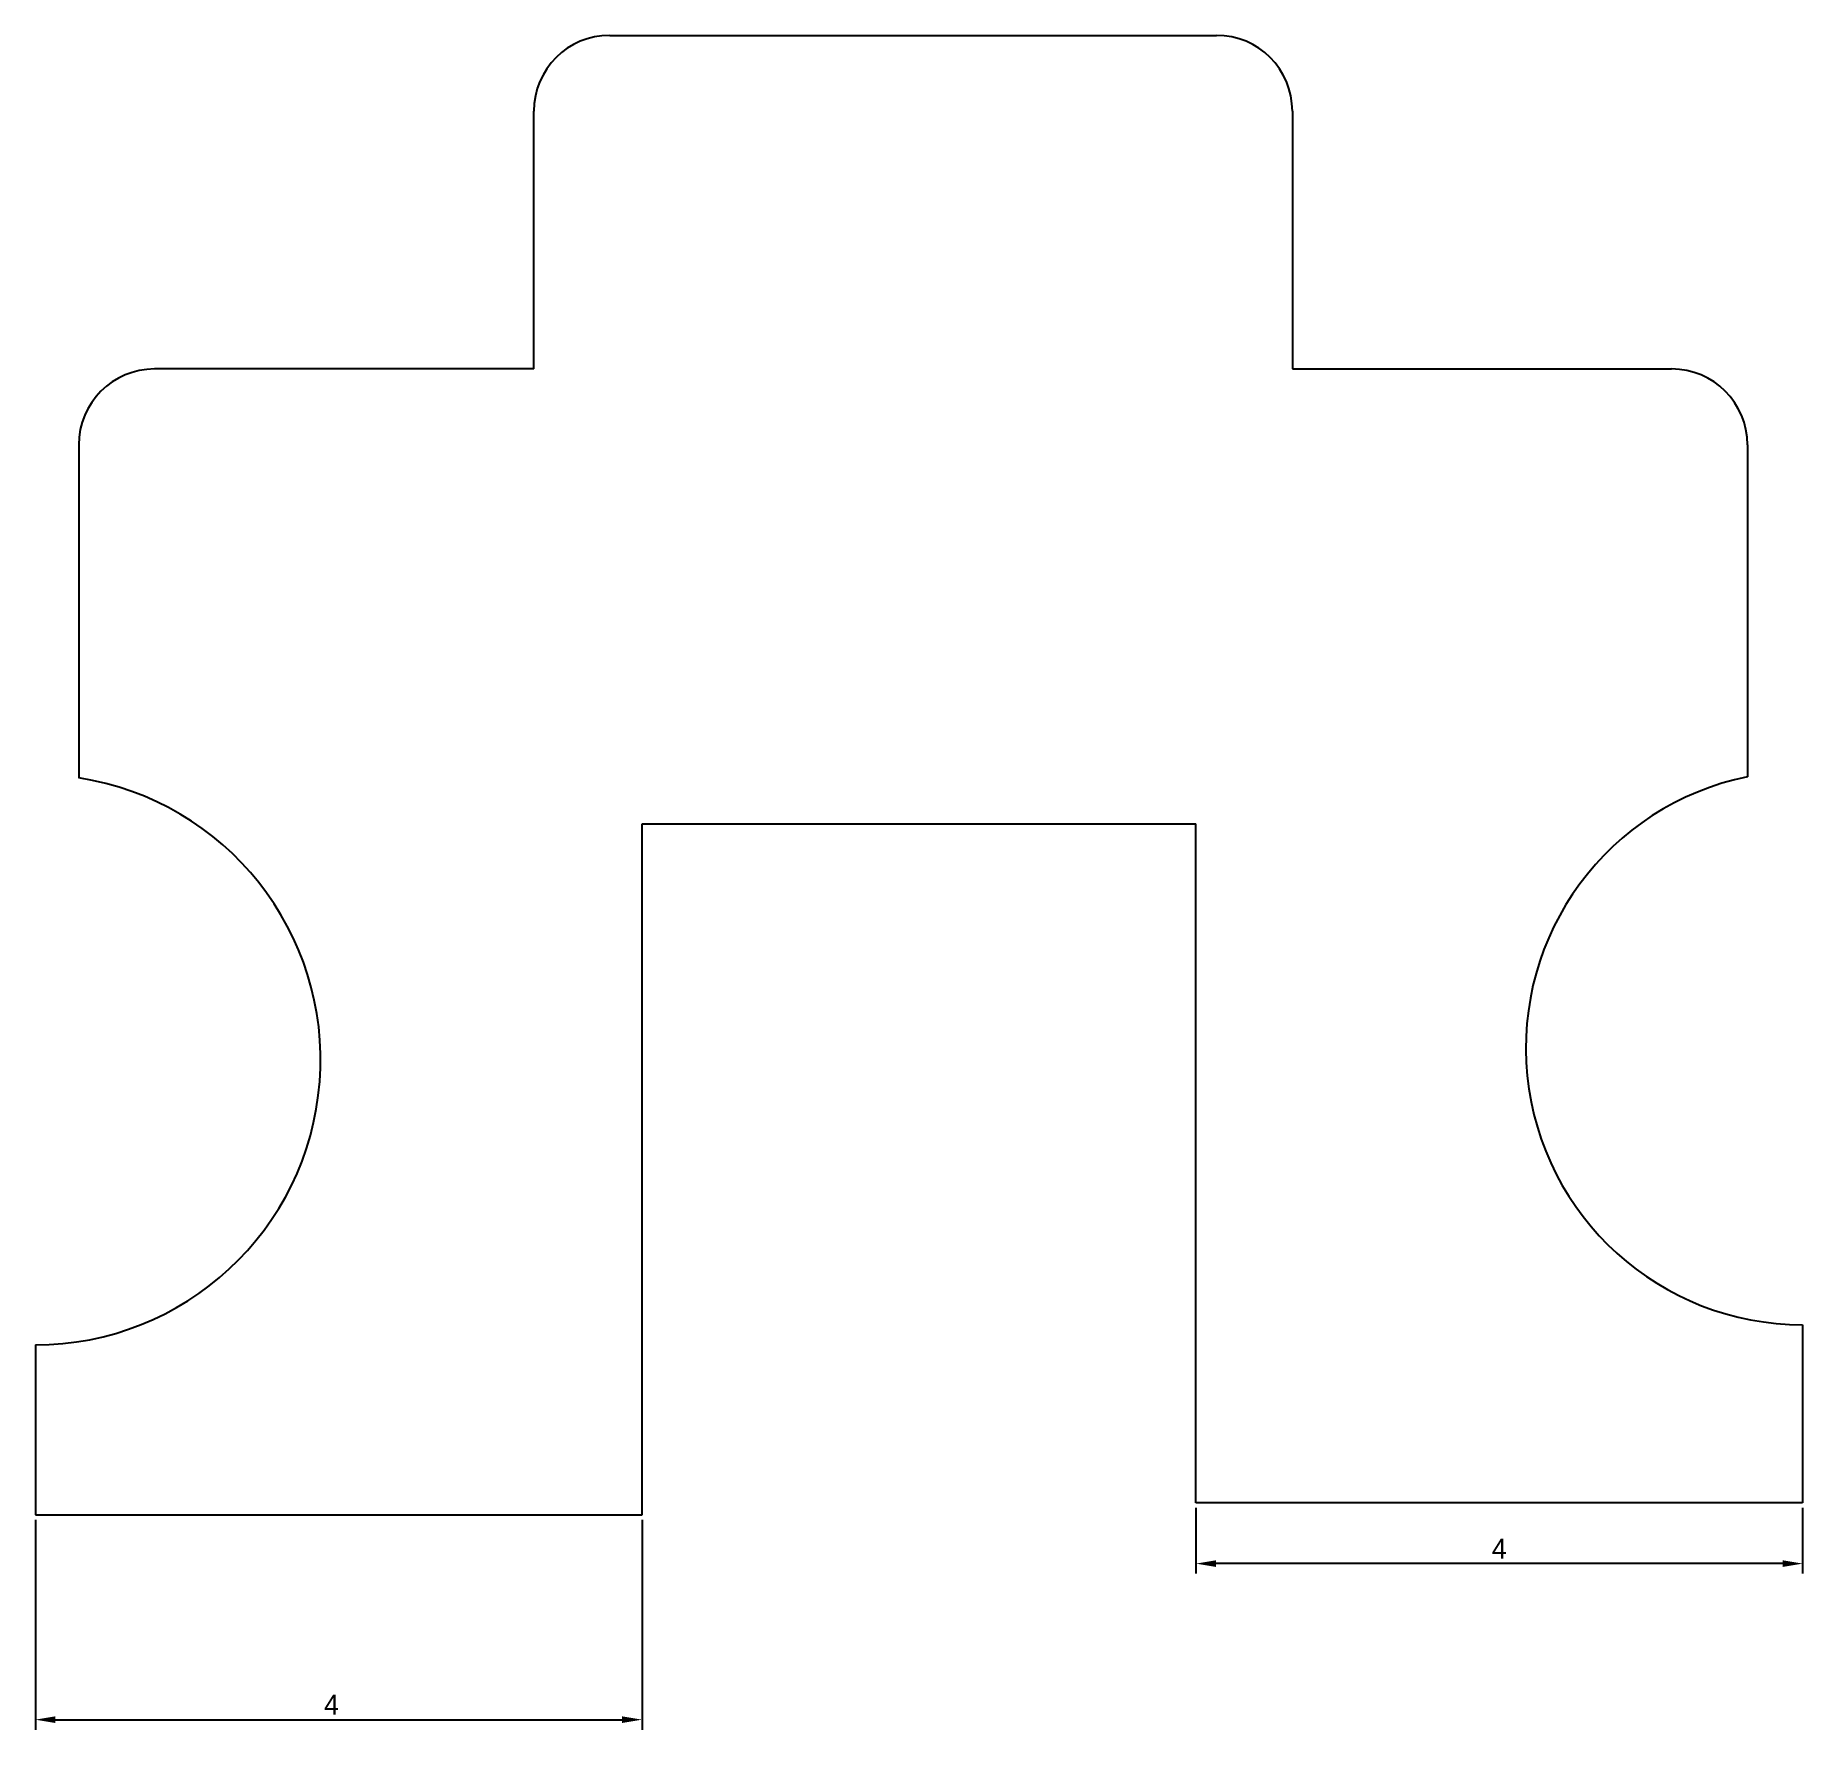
# Model space of a CAD drawing. Header units: millimetres. Extents: x 6.8 to 18.4, y 0.9 to 12.1.
import ezdxf

# ---------------------------------------------------------------- set-up
doc = ezdxf.new("R2010")
doc.units = ezdxf.units.MM
doc.layers.add('Dimensions', color=7, linetype='Continuous')
doc.layers.add('Sketch plane 01', color=7, linetype='Continuous')
doc.dimstyles.new('ISO-25', dxfattribs={"dimtxt": 2.5, "dimasz": 2.5, "dimexe": 1.25, "dimexo": 0.625, "dimtad": 1, "dimtxsty": 'Standard', "dimcen": 2.5, "dimadec": 0, "dimazin": 0, "dimtfac": 1, "dimtmove": 0, "dimatfit": 3, "dimfxl": 1, "dimarcsym": 0})

# ---------------------------------------------------------------- blocks, each defined once
blk = doc.blocks.new('*D1')
at = {"layer": 'Defpoints', "color": 0}
for p in [(14.45, 2.378), (18.45, 2.378), (14.45, 1.978)]:
    blk.add_point(p, dxfattribs=at)
at = {"layer": 'Dimensions', "color": 140, "lineweight": -2}
for p, q in [((14.45, 2.345), (14.45, 1.912)), ((18.45, 2.345), (18.45, 1.912)), ((18.318, 1.978), (14.582, 1.978))]:
    blk.add_line(p, q, dxfattribs=at)
at = {"layer": 'Dimensions', "color": 140}
for points in [[(14.582, 2), (14.582, 1.956), (14.45, 1.978)], [(18.318, 1.956), (18.318, 2), (18.45, 1.978)]]:
    blk.add_solid(points, dxfattribs=at)
at = {"layer": 'Dimensions', "color": 140, "insert": (16.45, 2.077), "char_height": 0.132, "attachment_point": 5}
blk.add_mtext('4', dxfattribs=at)
blk = doc.blocks.new('*D2')
at = {"layer": 'Defpoints', "color": 0}
for p in [(6.8, 2.3), (10.8, 2.3), (10.8, 0.949)]:
    blk.add_point(p, dxfattribs=at)
at = {"layer": 'Dimensions', "color": 140, "lineweight": -2}
for p, q in [((6.8, 2.267), (6.8, 0.883)), ((10.8, 2.267), (10.8, 0.883)), ((6.932, 0.949), (10.668, 0.949))]:
    blk.add_line(p, q, dxfattribs=at)
at = {"layer": 'Dimensions', "color": 140}
for points in [[(6.932, 0.971), (6.932, 0.927), (6.8, 0.949)], [(10.668, 0.927), (10.668, 0.971), (10.8, 0.949)]]:
    blk.add_solid(points, dxfattribs=at)
at = {"layer": 'Dimensions', "color": 140, "insert": (8.752, 1.048), "char_height": 0.132, "attachment_point": 5}
blk.add_mtext('4', dxfattribs=at)

msp = doc.modelspace()

# ---------------------------------------------------------------- linework, layer by layer
at = {"layer": 'Sketch plane 01'}
for p, q in [((10.5862, 12.055), (14.5862, 12.055)), ((10.0862, 9.855), (10.0862, 11.555)), ((15.0862, 11.555), (15.0862, 9.855)), ((10.0862, 9.855), (7.5862, 9.855)), ((15.0862, 9.855), (17.5862, 9.855)), ((7.0862, 9.355), (7.0862, 7.1581)), ((18.0862, 9.355), (18.0862, 7.1656)), ((10.8, 2.3), (10.8, 6.855)), ((10.8, 6.855), (14.45, 6.855)), ((14.45, 2.3777), (14.45, 6.855)), ((18.45, 3.5531), (18.45, 2.3777)), ((6.8, 3.42), (6.8, 2.3)), ((18.45, 2.3777), (14.45, 2.3777)), ((6.8, 2.3), (10.8, 2.3))]:
    msp.add_line(p, q, dxfattribs=at)
for centre, radius, start, end in [((10.5862, 11.555), 0.5, 90, 180), ((14.5862, 11.555), 0.5, 0, 90), ((7.5862, 9.355), 0.5, 90, 180), ((17.5862, 9.355), 0.5, 0, 90), ((6.8, 5.3), 1.88, 270, 81.24249), ((18.45, 5.3777), 1.8246, 101.50014, 270)]:
    msp.add_arc(centre, radius, start, end, dxfattribs=at)

# ---------------------------------------------------------------- dimensions: what is measured, and where the dimension line sits
at = {"layer": 'Dimensions'}
for base, p1, p2, angle, picture, middle in [((14.45, 1.9777), (18.45, 2.3777), (14.45, 2.3777), 180, '*D1', (16.45, 1.9777)), ((10.8, 0.9492), (6.8, 2.3), (10.8, 2.3), 0, '*D2', (8.7522, 0.9492))]:
    dim = msp.add_linear_dim(base=base, p1=p1, p2=p2, angle=angle, dimstyle='ISO-25', override={"dimscale": 0.052885, "dimdec": 3, "dimzin": 8, "dimlunit": 2, "dimclrd": 140, "dimclre": 140, "dimclrt": 140}, dxfattribs=at)
    dim.commit()
    dim.dimension.update_dxf_attribs({"geometry": picture, "text_midpoint": middle, "dimtype": 161})

doc.saveas('drawing.dxf')
